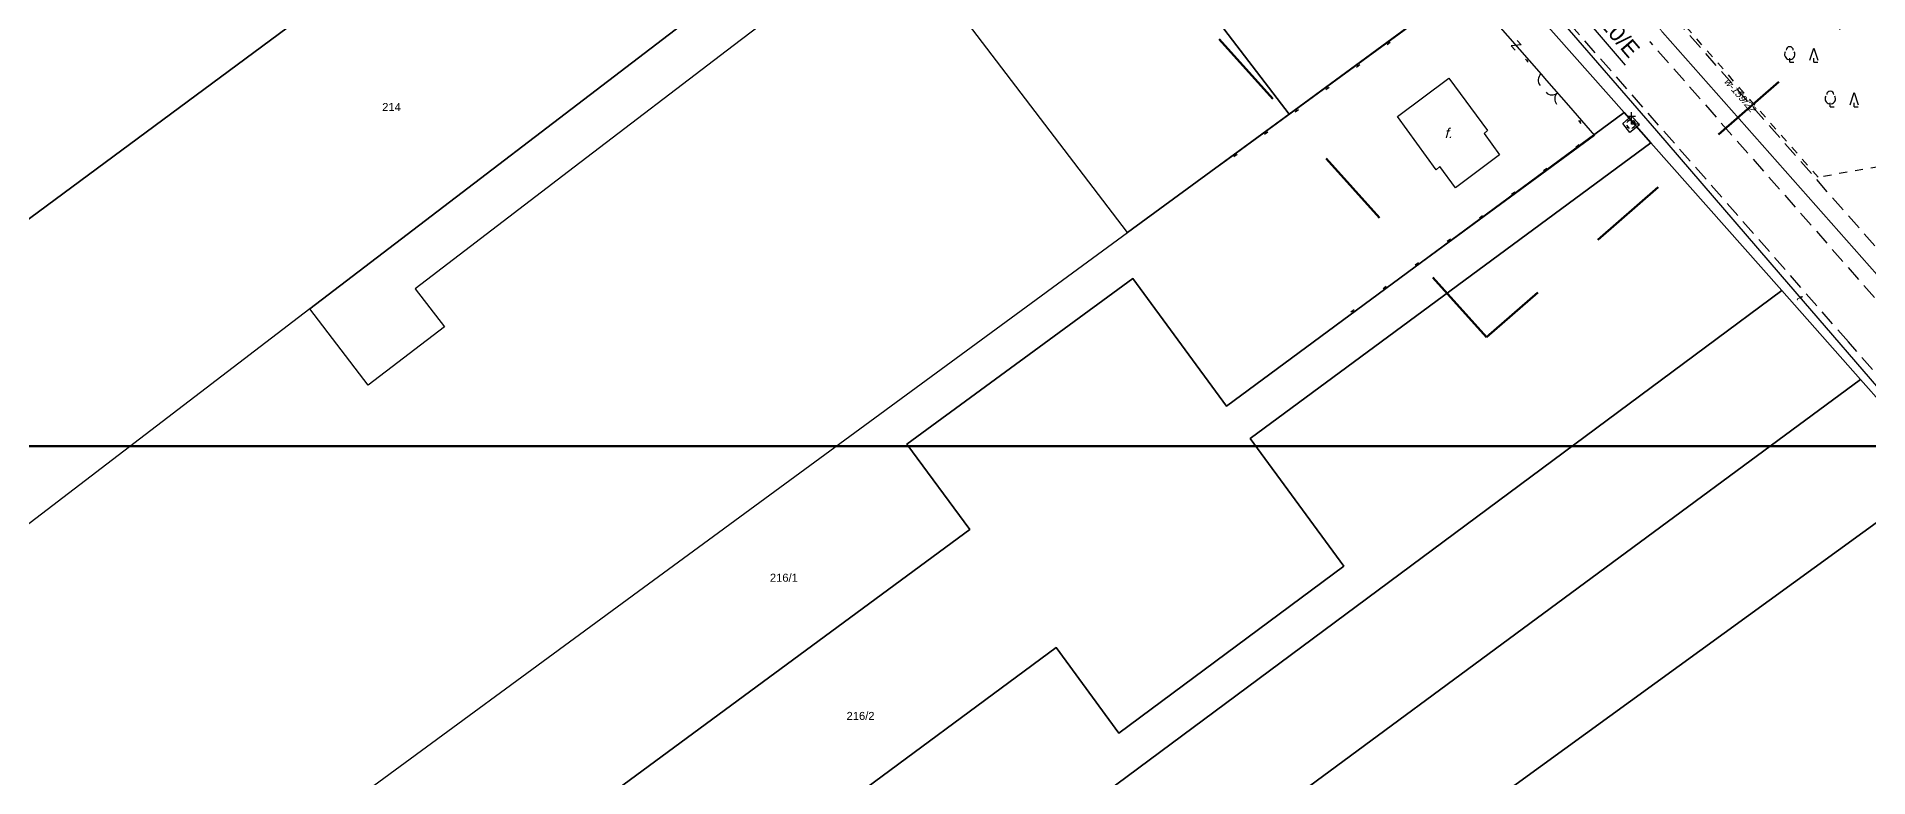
# Model space of a CAD drawing. Header units: metres. Extents: x 7542702 to 7555152, y 5804026 to 5815503.
# Drawn here: x 7544748.5 to 7544977.4, y 5807227.2 to 5807319.7 of the extents above; entities that cross this region are included whole.
import ezdxf
from ezdxf import colors
from ezdxf.entities.mleader import LeaderData, LeaderLine
from ezdxf.math import Vec2, Vec3

# ---------------------------------------------------------------- set-up
doc = ezdxf.new("R2010")
doc.units = ezdxf.units.M
for name, pattern in [('4001', [0]), ('4002', [2, 1, -1]), ('4003', [3, 2, -1])]:
    doc.linetypes.add(name, pattern=pattern)
doc.layers.add('!trafo', color=6, linetype='4002', lineweight=50)
for name, color, linetype in [('_MM opisy', 7, 'Continuous'), ('Cmentarze_i_pomniki', 184, 'Continuous'), ('Drogi', 135, 'Continuous'), ('Dzialki', 165, 'Continuous'), ('Elementy_budynkow', 7, 'Continuous'), ('Ogrodzenia', 184, 'Continuous'), ('Projekty', 252, 'Continuous'), ('Roslinnosc', 104, 'Continuous'), ('Uz_Telekomunikacja', 252, 'Continuous')]:
    doc.layers.add(name, color=color, linetype=linetype)
doc.styles.get("Standard").update_dxf_attribs({"font": 'arial.ttf'})

# ---------------------------------------------------------------- blocks, each defined once
blk = doc.blocks.new('1291')
at = {"layer": 'Ogrodzenia', "color": 7, "linetype": 'Continuous'}
for p, q in [((-0.75, 1), (0.75, 1)), ((0.75, 1), (-0.75, -1)), ((-0.75, -1), (0.75, -1))]:
    blk.add_line(p, q, dxfattribs=at)
blk = doc.blocks.new('1371')
at = {"layer": 'Cmentarze_i_pomniki', "color": 184, "linetype": 'Continuous'}
for p, q in [((-1, 2), (1, 2)), ((0, 0), (0, 3)), ((2, 0), (0, 0))]:
    blk.add_line(p, q, dxfattribs=at)
blk = doc.blocks.new('2284')
at = {"layer": 'Ogrodzenia', "color": 184, "linetype": 'Continuous'}
blk.add_line((0, 0), (0, 1), dxfattribs=at)
blk = doc.blocks.new('1284')
at = {"layer": 'Ogrodzenia', "color": 184, "linetype": 'Continuous'}
blk.add_arc((0, 2), 2, 270, 0, dxfattribs=at)
blk = doc.blocks.new('2283')
at = {"layer": 'Ogrodzenia', "color": 184, "linetype": 'Continuous'}
blk.add_line((0, 0), (0, 1), dxfattribs=at)
blk = doc.blocks.new('1283')
at = {"layer": 'Ogrodzenia', "color": 184, "linetype": 'Continuous'}
for centre, start, end in [((0, 2), 270, 0), ((0, -2), 0, 90)]:
    blk.add_arc(centre, 2, start, end, dxfattribs=at)
blk = doc.blocks.new('1285')
at = {"layer": 'Ogrodzenia', "color": 184, "linetype": 'Continuous'}
for p, q in [((0, 0), (0.5, 0)), ((0.5, 0.5), (0.5, -0.5))]:
    blk.add_line(p, q, dxfattribs=at)
blk = doc.blocks.new('1433')
at = {"layer": 'Roslinnosc', "color": 104, "linetype": 'Continuous'}
for p, q in [((-3, 0), (-3, 1)), ((-3, 0), (-2, 0)), ((2, 0.5), (3, 3.5)), ((3, 3.5), (4, 0.5)), ((3, 0), (3, 1)), ((3, 0), (4, 0))]:
    blk.add_line(p, q, dxfattribs=at)
for centre, radius, start, end in [((-3, 2), 1.3, 150, 260), ((-3, 3), 0.9, 0, 180), ((-3, 2), 1.3, 280, 30)]:
    blk.add_arc(centre, radius, start, end, dxfattribs=at)

msp = doc.modelspace()

# ---------------------------------------------------------------- linework, layer by layer
at = {"layer": '!trafo', "ltscale": 10}
msp.add_lwpolyline([(7544082.13, 5808448.38), (7544167.59, 5808501.43), (7544481.87, 5807987.87), (7544782.88, 5807592.58), (7544936.53, 5807377.47), (7545050.37, 5807475.25), (7545086.68, 5807419.38), (7544929.65, 5807282.21), (7544686.61, 5807553.19), (7544696.16, 5807510.34), (7544647.98, 5807511.04), (7544607.69, 5807611.16), (7544447.06, 5807862.58)], close=True, dxfattribs=at)
at = {"layer": 'Drogi', "color": 8, "linetype": '4003'}
for p, q in [((7544935.24, 5807336, 126.97), (7544979.07, 5807286.12, 127.31)), ((7544974.89, 5807281.63, 127.32), (7544930.44, 5807332.34, 126.98)), ((7545013.17, 5807237.28, 127.5), (7544974.89, 5807281.63, 127.32))]:
    msp.add_line(p, q, dxfattribs=at)
at = {"layer": 'Dzialki'}
for p, q in [((7544875.06, 5807391.32), (7544691.96, 5807255.94)), ((7544691.96, 5807255.94), (7544875.06, 5807391.32)), ((7544891.15, 5807368.64), (7544782.63, 5807285.74)), ((7544782.63, 5807285.74), (7544891.15, 5807368.64)), ((7544875.28, 5807348.96), (7544904.98, 5807310.07)), ((7544904.98, 5807310.07), (7544875.28, 5807348.96)), ((7544938.55, 5807335.13), (7544987.48, 5807279.82)), ((7544987.48, 5807279.82), (7544938.55, 5807335.13)), ((7544938.55, 5807335.13), (7544987.48, 5807279.82)), ((7544855.41, 5807333.78), (7544835.54, 5807318.61)), ((7544884.81, 5807295.28), (7544855.41, 5807333.78)), ((7544946.87, 5807310.26), (7544930.48, 5807328.77)), ((7544930.48, 5807328.77), (7544946.87, 5807310.26)), ((7544946.87, 5807310.26), (7544930.48, 5807328.77)), ((7544904.98, 5807310.07), (7544928.05, 5807326.99)), ((7544928.05, 5807326.99), (7544904.98, 5807310.07)), ((7544835.54, 5807318.61), (7544815.67, 5807303.43)), ((7544884.81, 5807295.28), (7544904.98, 5807310.07)), ((7544904.98, 5807310.07), (7544884.81, 5807295.28)), ((7544897.16, 5807273.6), (7544946.87, 5807310.26)), ((7544946.87, 5807310.26), (7544897.16, 5807273.6)), ((7544950.2, 5807306.5), (7544946.87, 5807310.26)), ((7544946.87, 5807310.26), (7544950.2, 5807306.5)), ((7544950.2, 5807306.5), (7544946.87, 5807310.26)), ((7544950.2, 5807306.5), (7544900.12, 5807269.57)), ((7544900.12, 5807269.57), (7544950.2, 5807306.5)), ((7544966.56, 5807288.03), (7544950.2, 5807306.5)), ((7544950.2, 5807306.5), (7544966.56, 5807288.03)), ((7544966.56, 5807288.03), (7544950.2, 5807306.5)), ((7544815.67, 5807303.43), (7544795.8, 5807288.26)), ((7544864.65, 5807280.5), (7544884.81, 5807295.28)), ((7544857.24, 5807268.86), (7544885.46, 5807289.56)), ((7544885.46, 5807289.56), (7544857.24, 5807268.86)), ((7544885.46, 5807289.56), (7544897.16, 5807273.6)), ((7544897.16, 5807273.6), (7544885.46, 5807289.56)), ((7544793.02, 5807159.32), (7544966.56, 5807288.03)), ((7544966.56, 5807288.03), (7544793.02, 5807159.32)), ((7544795.8, 5807288.26), (7544799.45, 5807283.49)), ((7544966.56, 5807288.03), (7544976.39, 5807276.93)), ((7544976.39, 5807276.93), (7544966.56, 5807288.03)), ((7544976.39, 5807276.93), (7544966.56, 5807288.03)), ((7544782.63, 5807285.74), (7544713.96, 5807233.29)), ((7544789.91, 5807276.21), (7544782.63, 5807285.74)), ((7544799.45, 5807283.49), (7544789.91, 5807276.21)), ((7544844.48, 5807265.71), (7544864.65, 5807280.5)), ((7544780.49, 5807132.5), (7544976.39, 5807276.93)), ((7544976.39, 5807276.93), (7544780.49, 5807132.5)), ((7544976.39, 5807276.93), (7544986.81, 5807265.17)), ((7544986.81, 5807265.17), (7544976.39, 5807276.93)), ((7544986.81, 5807265.17), (7544976.39, 5807276.93)), ((7544865.08, 5807258.19), (7544857.24, 5807268.86)), ((7544857.24, 5807268.86), (7544865.08, 5807258.19)), ((7544900.12, 5807269.57), (7544911.82, 5807253.61)), ((7544911.82, 5807253.61), (7544900.12, 5807269.57)), ((7544986.81, 5807265.17), (7544785.65, 5807119.25)), ((7544785.65, 5807119.25), (7544986.81, 5807265.17)), ((7544824.32, 5807250.93), (7544844.48, 5807265.71)), ((7544752.79, 5807175.57), (7544865.08, 5807258.19)), ((7544865.08, 5807258.19), (7544752.79, 5807175.57)), ((7544911.82, 5807253.61), (7544883.71, 5807232.77)), ((7544883.71, 5807232.77), (7544911.82, 5807253.61)), ((7544781.69, 5807219.68), (7544824.32, 5807250.93)), ((7544875.87, 5807243.46), (7544762.26, 5807159.55)), ((7544762.26, 5807159.55), (7544875.87, 5807243.46)), ((7544883.71, 5807232.77), (7544875.87, 5807243.46)), ((7544875.87, 5807243.46), (7544883.71, 5807232.77))]:
    msp.add_line(p, q, dxfattribs=at)
at = {"layer": 'Elementy_budynkow', "color": 7, "linetype": '4001'}
msp.add_polyline3d([(7544924.97, 5807314.55, 0), (7544929.8, 5807308.01, 0), (7544929.38, 5807307.63, 0), (7544931.3, 5807304.97, 0), (7544925.78, 5807300.87, 0), (7544923.84, 5807303.54, 0), (7544923.37, 5807303.13, 0), (7544918.52, 5807309.78, 0), (7544924.97, 5807314.55, 0)], dxfattribs=at)
at = {"layer": 'Ogrodzenia', "color": 184, "linetype": '4001'}
for p, q in [((7544896.25, 5807303.67), (7544926.86, 5807326.05)), ((7544926.86, 5807326.05), (7544936.48, 5807315.07)), ((7544939.89, 5807311.15), (7544943.17, 5807307.38)), ((7544946.68, 5807308.9), (7544947.77, 5807309.87)), ((7544947.77, 5807309.87), (7544948.78, 5807308.75)), ((7544943.17, 5807307.38), (7544911.06, 5807283.84)), ((7544947.59, 5807307.77), (7544946.68, 5807308.9)), ((7544948.78, 5807308.75), (7544947.59, 5807307.77))]:
    msp.add_line(p, q, dxfattribs=at)
at = {"layer": 'Projekty', "linetype": '4003'}
msp.add_line((7544990.09, 5807280.12), (7544934.88, 5807342.82), dxfattribs=at)
at = {"layer": 'Roslinnosc', "color": 104, "linetype": '4002'}
msp.add_polyline3d([(7544971.1, 5807302.18, 0), (7544948.55, 5807327.87, 0), (7544945.62, 5807335.54, 0), (7544968.02, 5807355.84, 0), (7544972.16, 5807356.84, 0), (7545022.03, 5807310.94, 0), (7544971.1, 5807302.18, 0)], dxfattribs=at)
at = {"layer": 'Uz_Telekomunikacja', "linetype": '4001'}
for p, q in [((7544938.62, 5807322.13, 125.9), (7544950.91, 5807308, 125.94)), ((7544950.91, 5807308, 125.94), (7544966.34, 5807290.03, 126.25)), ((7544966.34, 5807290.03, 126.25), (7544985.41, 5807267.95, 126.22))]:
    msp.add_line(p, q, dxfattribs=at)

# ---------------------------------------------------------------- block references
at = {"layer": 'Cmentarze_i_pomniki', "color": 184, "xscale": 0.5, "yscale": 0.5, "zscale": 0.5}
msp.add_blockref('1371', (7544947.79, 5807308.83), dxfattribs=at)
at = {"layer": 'Ogrodzenia', "color": 184}
for name, p, xscale, yscale, zscale, rotation in [('1285', (7544917.29, 5807319.06), 0.5, 0.5, 0.5, 306.171793), ('1285', (7544913.47, 5807316.26), 0.5, 0.5, 0.5, 306.171793), ('1285', (7544934.88, 5807316.9), 0.4999999999999997, 0.4999999999999997, 0.4999999999999997, 221.2228469999999), ('1284', (7544936.48, 5807315.07), 0.4999999999999999, 0.4999999999999999, 0.4999999999999999, 220.3013189999998), ('1285', (7544909.64, 5807313.46), 0.5, 0.5, 0.5, 306.171793), ('1283', (7544938.52, 5807312.71), 0.5, 0.5, 0.5, 221.1988819999999), ('1285', (7544905.82, 5807310.66), 0.5, 0.5, 0.5, 306.171793), ('1285', (7544941.53, 5807309.26), 0.4999999999999998, 0.4999999999999998, 0.4999999999999998, 221.0241339999998), ('1285', (7544947.22, 5807309.38), 0.5, 0.5, 0.5, 311.666149), ('1285', (7544948.28, 5807309.31), 0.5, 0.5, 0.5, 222.043689), ('1285', (7544901.99, 5807307.87), 0.5, 0.5, 0.5, 306.171793), ('1285', (7544947.13, 5807308.33), 0.5, 0.5, 0.5, 38.844832), ('1285', (7544948.18, 5807308.26), 0.5, 0.5, 0.5, 129.47246), ('1285', (7544898.16, 5807305.07), 0.5, 0.5, 0.5, 306.171793), ('1285', (7544941.16, 5807305.91), 0.5, 0.5, 0.5, 126.245328), ('1285', (7544937.15, 5807302.97), 0.5, 0.5, 0.5, 126.245328), ('1285', (7544933.14, 5807300.02), 0.5, 0.5, 0.5, 126.245328), ('1285', (7544929.12, 5807297.08), 0.5, 0.5, 0.5, 126.245328), ('1285', (7544925.11, 5807294.14), 0.5, 0.5, 0.5, 126.245328), ('1285', (7544921.09, 5807291.2), 0.5, 0.5, 0.5, 126.245328), ('1285', (7544917.08, 5807288.25), 0.5, 0.5, 0.5, 126.245328), ('1285', (7544913.07, 5807285.31), 0.5, 0.5, 0.5, 126.245328)]:
    msp.add_blockref(name, p, dxfattribs=dict(at, xscale=xscale, yscale=yscale, zscale=zscale, rotation=rotation))
at = {"layer": 'Ogrodzenia', "color": 7, "xscale": 0.5, "yscale": 0.5, "zscale": 0.5, "rotation": 311.845157}
msp.add_blockref('1291', (7544933.36, 5807318.67), dxfattribs=at)
at = {"layer": 'Ogrodzenia', "color": 184}
for name, p, xscale, yscale, rotation in [('2284', (7544936.48, 5807315.07), 0.4999999999999999, 1.035857, 220.3013189999998), ('2283', (7544937.15, 5807314.28), 0.5, 4.159868, 221.1988819999999)]:
    msp.add_blockref(name, p, dxfattribs=dict(at, xscale=xscale, yscale=yscale, rotation=rotation))
at = {"layer": 'Roslinnosc', "color": 104, "xscale": 0.5, "yscale": 0.5, "zscale": 0.5}
for p in [(7544969.05, 5807316.54), (7544974.12, 5807311)]:
    msp.add_blockref('1433', p, dxfattribs=at)

# ---------------------------------------------------------------- texts
at = {"layer": 'Dzialki'}
for s, p in [('214', (7544791.66, 5807310.46)), ('216/1', (7544840.11, 5807251.67)), ('216/2', (7544849.69, 5807234.41))]:
    msp.add_text(s, height=1, dxfattribs=at).set_placement(p)
at = {"layer": 'Elementy_budynkow', "color": 7, "oblique": 15}
msp.add_text('f.', height=1.25, rotation=360, dxfattribs=at).set_placement((7544924.4, 5807307.08))
at = {"layer": 'Projekty', "oblique": 15}
msp.add_text('w-159/22', height=0.9, rotation=311.3647, dxfattribs=at).set_placement((7544959.27, 5807314.11))
at = {"layer": 'Uz_Telekomunikacja', "oblique": 15}
msp.add_text('t', height=0.9, rotation=310.8164, dxfattribs=at).set_placement((7544968.31, 5807287.06))

# ---------------------------------------------------------------- next in the draw order: leaders
at = {"layer": '_MM opisy'}
ml = msp.add_multileader_mtext('Standard', dxfattribs=at)
ml.set_content('\\pxql;słup nN\\PN-10,5/10/E', color=256)
ml.set_leader_properties()
ml.build(insert=Vec2(0, 0))
ml.multileader.update_dxf_attribs({"has_text_frame": 1, "text_left_attachment_type": 5, "text_right_attachment_type": 5, "dogleg_length": 1, "arrow_head_size": 1})
ctx = ml.context
ctx.base_point, ctx.char_height, ctx.arrow_head_size, ctx.landing_gap_size, ctx.plane_origin, ctx.plane_x_axis, ctx.plane_y_axis = Vec3(7544936.47, 5807328.45), 2, 1, 1, Vec3(7544929.23, 5807324.85), Vec3(0.652267, -0.757989), Vec3(0.757989, 0.652267)
ctx.left_attachment, ctx.right_attachment = 5, 5
notes = []
notes.append((ctx, [(0, (1, 1, 0), (7544935.81, 5807329.2), (0.652267, -0.757989), 1, [(0, [(7544929.19, 5807327.08), (7544935.81, 5807329.2)], 0, [])])]))
ctx.mtext.insert, ctx.mtext.text_direction, ctx.mtext.flow_direction = Vec3(7544941.79, 5807331.71), Vec3(0.652267, -0.757989), 5
ctx.mtext.has_bg_fill, ctx.mtext.bg_color, ctx.mtext.bg_scale_factor, ctx.mtext.bg_transparency, ctx.mtext.use_window_bg_color = 1, -1023410175, 1, 0, 1
for ctx, leaders in notes:
    for number, flags, end, landing, length, lines in leaders:
        leader = LeaderData()
        leader.index, (leader.has_last_leader_line, leader.has_dogleg_vector, leader.attachment_direction) = number, flags
        leader.last_leader_point, leader.dogleg_vector, leader.dogleg_length = Vec3(end), Vec3(landing), length
        for number, points, colour, breaks in lines:
            line = LeaderLine()
            line.index, line.vertices, line.color, line.breaks = number, Vec3.list(points), colors.encode_raw_color(colour), breaks
            leader.lines.append(line)
        ctx.leaders.append(leader)

# ---------------------------------------------------------------- next in the draw order: linework, layer by layer
at = {"layer": 'Defpoints', "color": 4, "lineweight": 70}
msp.add_lwpolyline([(7544726.39, 5807552), (7545118.9, 5807552), (7545118.9, 5807268.6), (7544726.39, 5807268.6)], close=True, dxfattribs=at)

doc.saveas('drawing.dxf')
